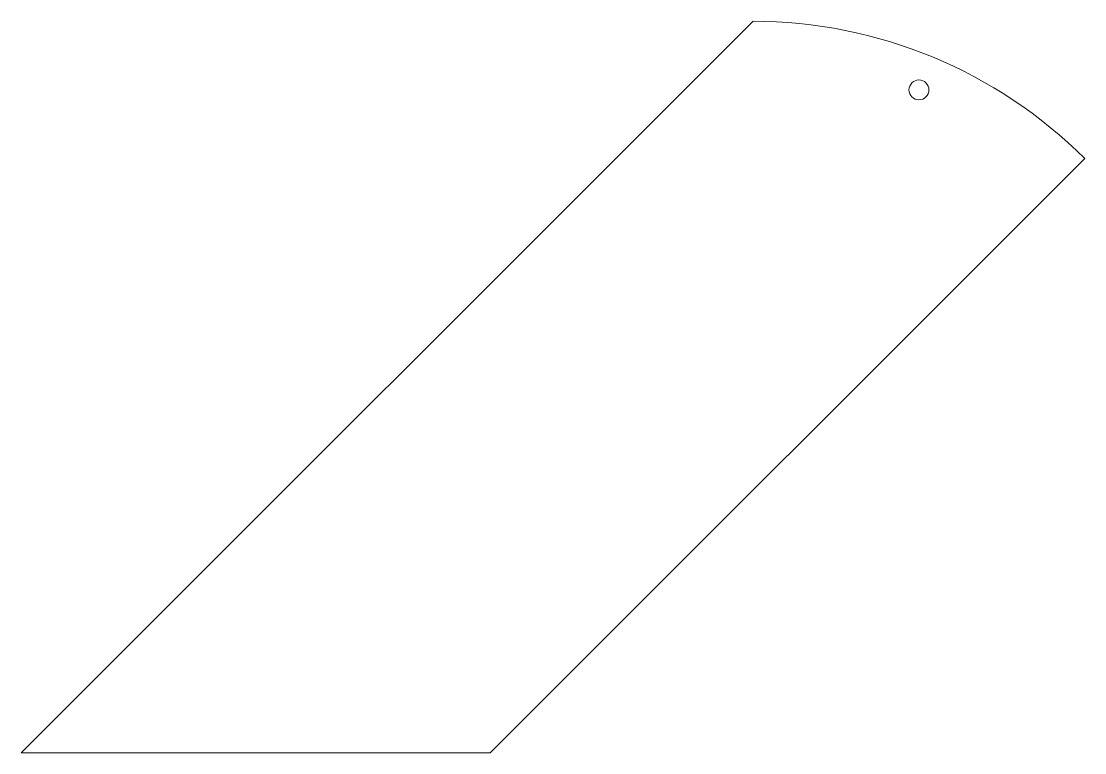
# Model space of a CAD drawing. Header units: millimetres. Extents: x -135 to 25, y -75 to 35.
import ezdxf

# ---------------------------------------------------------------- set-up
doc = ezdxf.new("R2010")
doc.units = ezdxf.units.MM

msp = doc.modelspace()

# ---------------------------------------------------------------- linework, layer by layer
at = {"color": 7, "linetype": 'Continuous', "lineweight": 15}
for p, q in [((-135.36, -75), (-25, 35.36)), ((-64.64, -75), (25, 14.64)), ((-135.36, -75), (-64.64, -75))]:
    msp.add_line(p, q, dxfattribs=at)
msp.add_circle((0, 25), 1.5, dxfattribs=at)
msp.add_arc((-25, -35.36), 70.71, 45, 90, dxfattribs=at)

doc.saveas('drawing.dxf')
